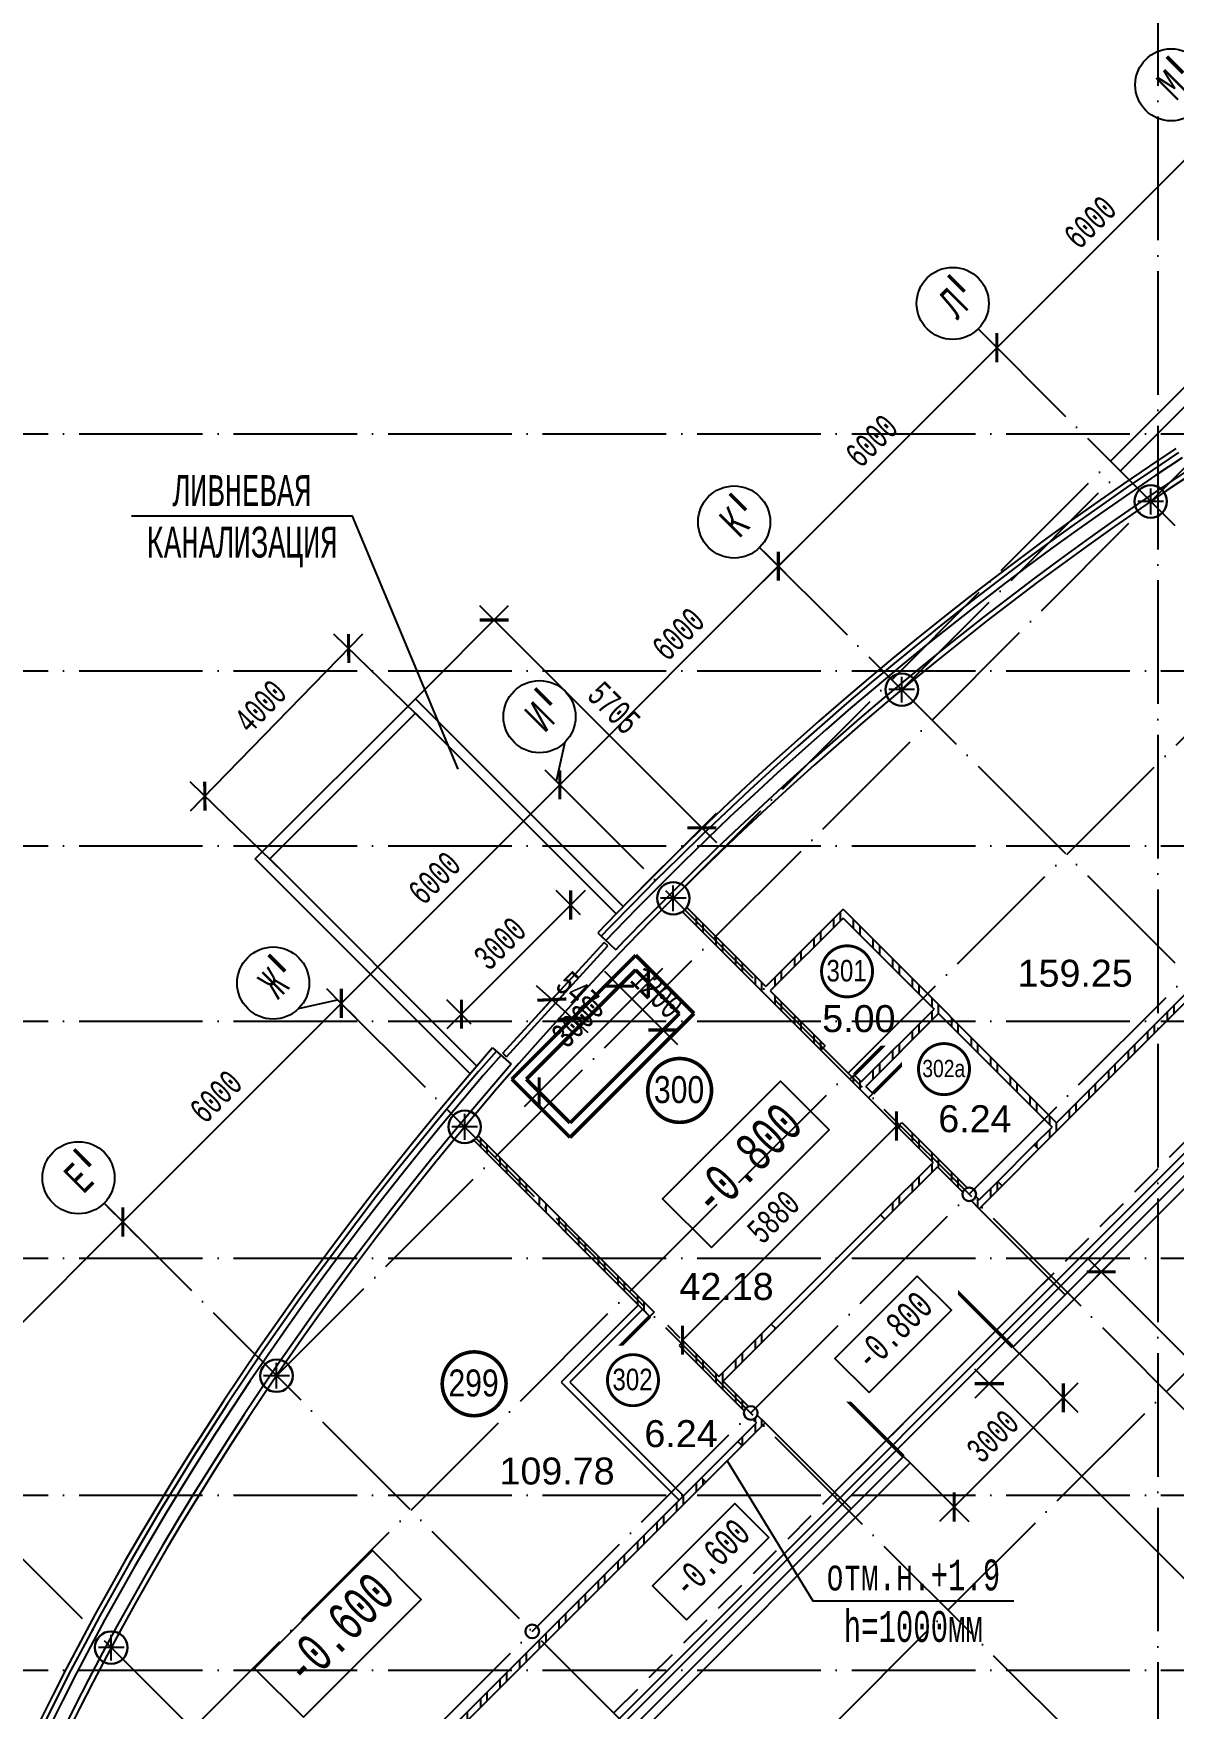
# Model space of a CAD drawing. Extents: x -4497 to 351150, y -50 to 322254.
# Drawn here: x 6940 to 29071, y 263344 to 295856 of the extents above; entities that cross this region are included whole.
import ezdxf
from ezdxf.enums import TextEntityAlignment as Align

# ---------------------------------------------------------------- set-up
doc = ezdxf.new("R2010")
doc.units = 0
doc.header["$LTSCALE"] = 100
doc.header["$PDMODE"] = 3
doc.linetypes.add('ACAD_ISO04W100', pattern=[30, 24, -3, 0, -3])
doc.linetypes.add('DASHED2', pattern=[9.525, 6.35, -3.175])
doc.layers.get('0').update_dxf_attribs({"linetype": 'CONTINUOUS'})
doc.layers.get('Defpoints').update_dxf_attribs({"linetype": 'CONTINUOUS'})
for name, color, linetype in [('axis', 40, 'CONTINUOUS'), ('brick', 12, 'CONTINUOUS'), ('COLON', 5, 'CONTINUOUS'), ('DIM', 130, 'CONTINUOUS'), ('DOORS', 8, 'CONTINUOUS'), ('DRAW', 255, 'CONTINUOUS'), ('EEE', 7, 'CONTINUOUS'), ('S', 2, 'CONTINUOUS'), ('SENDVICH', 2, 'CONTINUOUS'), ('TEXT', 2, 'CONTINUOUS'), ('WALL', 7, 'CONTINUOUS')]:
    doc.layers.add(name, color=color, linetype=linetype)
doc.layers.add('MONOLIT', color=7, linetype='CONTINUOUS', true_color=0x691639)
doc.styles.add('ARIEL-17.5', font='arial.ttf', dxfattribs={"height": 15})
doc.styles.add('MONOTXT1', font='monotxt1', dxfattribs={"width": 0.65, "height": 300})
doc.styles.add('ST_1', font='monotxt.shx', dxfattribs={"width": 0.65, "height": 600})
doc.styles.add('ST_2', font='monotxt.shx', dxfattribs={"width": 0.65, "height": 480})
doc.dimstyles.new('STY_DIM1', dxfattribs={"dimscale": 200, "dimtxt": 2.25, "dimasz": 2, "dimexe": 2, "dimexo": 2, "dimgap": 1, "dimtad": 1, "dimdec": 0, "dimzin": 0, "dimdsep": 46, "dimtxsty": 'ST_2', "dimblk1": 'ARCHTICK', "dimblk2": 'ARCHTICK', "dimsah": 1, "dimcen": 3, "dimclrd": 174, "dimclre": 174, "dimclrt": 174, "dimadec": 0, "dimazin": 0, "dimtfac": 1, "dimtdec": 0, "dimtix": 1, "dimtmove": 2, "dimatfit": 3, "dimldrblk": 'ARCHTICK', "dimfxl": 1, "dimtolj": 1, "dimtzin": 0, "dimarcsym": 0})
pattern_1 = [(90, (0, -125362.1), (-381, 3e-14), []), (90, (127, -125235.1), (-381, 3e-14), [])]

# ---------------------------------------------------------------- blocks, each defined once
blk = doc.blocks.new('_ARCHTICK')
at = {"color": 0, "linetype": 'ByBlock', "const_width": 0.15}
blk.add_lwpolyline([(-0.5, -0.5), (0.5, 0.5)], dxfattribs=at)
blk = doc.blocks.new('*D189')
at = {"layer": 'Defpoints', "color": 0}
for p in [(26078, 270231), (23957, 268109), (24812, 267254)]:
    blk.add_point(p, dxfattribs=at)
at = {"layer": 'DIM', "color": 174, "lineweight": -2}
for p, q in [((26078, 270231), (27216, 269093)), ((27216, 269658), (24529, 266971)), ((23957, 268109), (25095, 266971))]:
    blk.add_line(p, q, dxfattribs=at)
at = {"layer": 'DIM', "color": 174, "lineweight": -2, "xscale": 400, "yscale": 400, "zscale": 400}
for p, rotation in [((26933, 269375), 44.99999999970488), ((24812, 267254), 224.9999999997048)]:
    blk.add_blockref('_ARCHTICK', p, dxfattribs=dict(at, rotation=rotation))
at = {"layer": 'DIM', "color": 174, "insert": (25562, 268626), "char_height": 480, "attachment_point": 5, "rotation": 45, "style": 'ST_2'}
blk.add_mtext('\\A1;3000', dxfattribs=at)
blk = doc.blocks.new('*D190')
at = {"layer": 'Defpoints', "color": 0}
for p in [(13057, 283919), (14588, 282428), (11797, 279562)]:
    blk.add_point(p, dxfattribs=at)
at = {"layer": 'DIM', "color": 174, "lineweight": -2}
for p, q in [((9987, 280766), (13336, 284205)), ((14588, 282428), (12771, 284198)), ((11797, 279562), (9980, 281332))]:
    blk.add_line(p, q, dxfattribs=at)
at = {"layer": 'DIM', "color": 174, "lineweight": -2, "xscale": 400, "yscale": 400, "zscale": 400}
for p, rotation in [((13057, 283919), 45.75583927964952), ((10266, 281053), 225.7558392796495)]:
    blk.add_blockref('_ARCHTICK', p, dxfattribs=dict(at, rotation=rotation))
at = {"layer": 'DIM', "color": 174, "insert": (11347, 282793), "char_height": 480, "attachment_point": 5, "rotation": 45.7558, "style": 'ST_2'}
blk.add_mtext('\\A1;4000', dxfattribs=at)
blk = doc.blocks.new('psw1')
at = {"color": 7, "linetype": 'Continuous'}
blk.add_circle((-347, 1), 350, dxfattribs=at)
at = {"color": 7, "linetype": 'Continuous', "style": 'MONOTXT1', "width": 0.65}
blk.add_attdef('99', text='', height=300, dxfattribs=at).set_placement((-347, 1), align=Align.MIDDLE)
blk = doc.blocks.new('*D191')
at = {"layer": 'Defpoints', "color": 0}
for p in [(17559, 278750), (15247, 276820), (15437, 276629)]:
    blk.add_point(p, dxfattribs=at)
at = {"layer": 'WALL', "color": 174, "lineweight": -2}
for p, q in [((17651, 279224), (14964, 276537)), ((17559, 278750), (17085, 279224)), ((15437, 276629), (14964, 277102))]:
    blk.add_line(p, q, dxfattribs=at)
at = {"layer": 'WALL', "color": 174, "lineweight": -2, "xscale": 400, "yscale": 400, "zscale": 400}
for p, rotation in [((17368, 278941), 44.99999999998345), ((15247, 276820), 224.9999999999835)]:
    blk.add_blockref('_ARCHTICK', p, dxfattribs=dict(at, rotation=rotation))
at = {"layer": 'WALL', "color": 174, "insert": (15996, 278191), "char_height": 480, "attachment_point": 5, "rotation": 45, "style": 'ST_2'}
blk.add_mtext('\\A1;3000', dxfattribs=at)
blk = doc.blocks.new('*D192')
at = {"layer": 'Defpoints', "color": 0}
for p in [(27563, 271715), (45947, 253330), (46051, 253434)]:
    blk.add_point(p, dxfattribs=at)
at = {"layer": 'DIM', "color": 174, "lineweight": -2}
for p, q in [((27383, 272102), (46334, 253151)), ((27563, 271715), (27949, 272102)), ((45947, 253330), (46334, 253717))]:
    blk.add_line(p, q, dxfattribs=at)
at = {"layer": 'DIM', "color": 174, "lineweight": -2, "xscale": 400, "yscale": 400, "zscale": 400}
for p, rotation in [((27666, 271819), 134.9999999997052), ((46051, 253434), 314.9999999997052)]:
    blk.add_blockref('_ARCHTICK', p, dxfattribs=dict(at, rotation=rotation))
at = {"layer": 'DIM', "color": 174, "insert": (37911, 262196), "char_height": 480, "attachment_point": 5, "rotation": 315, "style": 'ST_2'}
blk.add_mtext('\\A1;26000', dxfattribs=at)
blk = doc.blocks.new('*D201')
at = {"layer": 'axis', "color": 174, "lineweight": -2}
for p, q in [((4147, 268262), (8955, 273070)), ((8672, 272787), (8390, 273070)), ((4408, 268566), (4713, 268262))]:
    blk.add_line(p, q, dxfattribs=at)
at = {"layer": 'Defpoints', "color": 0}
for p in [(8672, 272787), (8672, 272787), (4408, 268566)]:
    blk.add_point(p, dxfattribs=at)
at = {"layer": 'axis', "color": 174, "lineweight": -2, "xscale": 400, "yscale": 400, "zscale": 400}
for p, rotation in [((8672, 272787), 45.00000000039175), ((4430, 268544), 225.0000000003917)]:
    blk.add_blockref('_ARCHTICK', p, dxfattribs=dict(at, rotation=rotation))
at = {"layer": 'axis', "color": 174, "insert": (6240, 270977), "char_height": 480, "attachment_point": 5, "rotation": 45, "style": 'ST_2'}
blk.add_mtext('\\A1;6000', dxfattribs=at)
blk = doc.blocks.new('*D202')
at = {"layer": 'axis', "color": 174, "lineweight": -2}
for p, q in [((8390, 272504), (13198, 277313)), ((12915, 277030), (12632, 277313)), ((8672, 272787), (8955, 272504))]:
    blk.add_line(p, q, dxfattribs=at)
at = {"layer": 'Defpoints', "color": 0}
for p in [(12915, 277030), (12915, 277030), (8672, 272787)]:
    blk.add_point(p, dxfattribs=at)
at = {"layer": 'axis', "color": 174, "lineweight": -2, "xscale": 400, "yscale": 400, "zscale": 400}
for p, rotation in [((12915, 277030), 45.00000000039175), ((8672, 272787), 225.0000000003917)]:
    blk.add_blockref('_ARCHTICK', p, dxfattribs=dict(at, rotation=rotation))
at = {"layer": 'axis', "color": 174, "insert": (10483, 275220), "char_height": 480, "attachment_point": 5, "rotation": 45, "style": 'ST_2'}
blk.add_mtext('\\A1;6000', dxfattribs=at)
blk = doc.blocks.new('*D203')
at = {"layer": 'axis', "color": 174, "lineweight": -2}
for p, q in [((12632, 276747), (17441, 281555)), ((17158, 281272), (17441, 280990)), ((12915, 277030), (13198, 276747))]:
    blk.add_line(p, q, dxfattribs=at)
at = {"layer": 'Defpoints', "color": 0}
for p in [(17158, 281272), (17158, 281272), (12915, 277030)]:
    blk.add_point(p, dxfattribs=at)
at = {"layer": 'axis', "color": 174, "lineweight": -2, "xscale": 400, "yscale": 400, "zscale": 400}
for p, rotation in [((17158, 281272), 45.00000000039175), ((12915, 277030), 225.0000000003917)]:
    blk.add_blockref('_ARCHTICK', p, dxfattribs=dict(at, rotation=rotation))
at = {"layer": 'axis', "color": 174, "insert": (14725, 279462), "char_height": 480, "attachment_point": 5, "rotation": 45, "style": 'ST_2'}
blk.add_mtext('\\A1;6000', dxfattribs=at)
blk = doc.blocks.new('*D204')
at = {"layer": 'axis', "color": 174, "lineweight": -2}
for p, q in [((16875, 280990), (21683, 285798)), ((21400, 285515), (21117, 285798)), ((17158, 281272), (16875, 281555))]:
    blk.add_line(p, q, dxfattribs=at)
at = {"layer": 'Defpoints', "color": 0}
for p in [(21400, 285515), (21400, 285515), (17158, 281272)]:
    blk.add_point(p, dxfattribs=at)
at = {"layer": 'axis', "color": 174, "lineweight": -2, "xscale": 400, "yscale": 400, "zscale": 400}
for p, rotation in [((21400, 285515), 45.00000000018178), ((17158, 281272), 225.0000000001818)]:
    blk.add_blockref('_ARCHTICK', p, dxfattribs=dict(at, rotation=rotation))
at = {"layer": 'axis', "color": 174, "insert": (19459, 284196), "char_height": 480, "attachment_point": 5, "rotation": 45, "style": 'ST_2'}
blk.add_mtext('\\A1;6000', dxfattribs=at)
blk = doc.blocks.new('*D205')
at = {"layer": 'axis', "color": 174, "lineweight": -2}
for p, q in [((21117, 285232), (25926, 290041)), ((25332, 290069), (25926, 289475)), ((21400, 285515), (21683, 285232))]:
    blk.add_line(p, q, dxfattribs=at)
at = {"layer": 'Defpoints', "color": 0}
for p in [(25332, 290069), (25643, 289758), (21400, 285515)]:
    blk.add_point(p, dxfattribs=at)
at = {"layer": 'axis', "color": 174, "lineweight": -2, "xscale": 400, "yscale": 400, "zscale": 400}
for p, rotation in [((25643, 289758), 45.00000000039175), ((21400, 285515), 225.0000000003917)]:
    blk.add_blockref('_ARCHTICK', p, dxfattribs=dict(at, rotation=rotation))
at = {"layer": 'axis', "color": 174, "insert": (23211, 287947), "char_height": 480, "attachment_point": 5, "rotation": 45, "style": 'ST_2'}
blk.add_mtext('\\A1;6000', dxfattribs=at)
blk = doc.blocks.new('*D206')
at = {"layer": 'axis', "color": 174, "lineweight": -2}
for p, q in [((25360, 289475), (30168, 294283)), ((29574, 294311), (30168, 293717)), ((25332, 290069), (25926, 289475))]:
    blk.add_line(p, q, dxfattribs=at)
at = {"layer": 'Defpoints', "color": 0}
for p in [(29574, 294311), (29886, 294000), (25332, 290069)]:
    blk.add_point(p, dxfattribs=at)
at = {"layer": 'axis', "color": 174, "lineweight": -2, "xscale": 400, "yscale": 400, "zscale": 400}
for p, rotation in [((29886, 294000), 45.00000000039175), ((25643, 289758), 225.0000000003917)]:
    blk.add_blockref('_ARCHTICK', p, dxfattribs=dict(at, rotation=rotation))
at = {"layer": 'axis', "color": 174, "insert": (27453, 292190), "char_height": 480, "attachment_point": 5, "rotation": 45, "style": 'ST_2'}
blk.add_mtext('\\A1;6000', dxfattribs=at)
blk = doc.blocks.new('*D291')
at = {"layer": 'Defpoints', "color": 0}
for p in [(26090, 270242), (25495, 269648), (35282, 261050)]:
    blk.add_point(p, dxfattribs=at)
at = {"layer": 'DIM', "color": 174, "lineweight": -2}
for p, q in [((26090, 270242), (25213, 269365)), ((34971, 260173), (25213, 269931)), ((35282, 261050), (34405, 260173))]:
    blk.add_line(p, q, dxfattribs=at)
at = {"layer": 'DIM', "color": 174, "lineweight": -2, "xscale": 400, "yscale": 400, "zscale": 400}
for p, rotation in [((25495, 269648), 134.9999999997059), ((34688, 260456), 314.9999999997058)]:
    blk.add_blockref('_ARCHTICK', p, dxfattribs=dict(at, rotation=rotation))
at = {"layer": 'DIM', "color": 174, "insert": (30403, 265363), "char_height": 480, "attachment_point": 5, "rotation": 315, "style": 'ST_2'}
blk.add_mtext('\\A1;13000', dxfattribs=at)
blk = doc.blocks.new('*D299')
at = {"layer": 'Defpoints', "color": 0}
for p in [(18629, 277680), (18876, 277433), (16507, 275559)]:
    blk.add_point(p, dxfattribs=at)
at = {"layer": 'EEE', "color": 174, "lineweight": -2}
for p, q in [((16472, 275029), (19159, 277716)), ((18629, 277680), (19159, 277150)), ((16507, 275559), (17037, 275029))]:
    blk.add_line(p, q, dxfattribs=at)
at = {"layer": 'EEE', "color": 174, "lineweight": -2, "xscale": 400, "yscale": 400, "zscale": 400}
for p, rotation in [((18876, 277433), 45.00000000018158), ((16755, 275311), 225.0000000001816)]:
    blk.add_blockref('_ARCHTICK', p, dxfattribs=dict(at, rotation=rotation))
at = {"layer": 'EEE', "color": 174, "insert": (17504, 276683), "char_height": 480, "attachment_point": 5, "rotation": 45, "style": 'ST_2'}
blk.add_mtext('\\A1;3000', dxfattribs=at)
blk = doc.blocks.new('*D300')
at = {"layer": 'Defpoints', "color": 0}
for p in [(18629, 277680), (18312, 277363), (19477, 276831)]:
    blk.add_point(p, dxfattribs=at)
at = {"layer": 'EEE', "color": 174, "lineweight": -2}
for p, q in [((18629, 277680), (18029, 277080)), ((18312, 277363), (18029, 277646)), ((19160, 276514), (18312, 277363)), ((19477, 276831), (18877, 276232)), ((19160, 276514), (19443, 276232))]:
    blk.add_line(p, q, dxfattribs=at)
at = {"layer": 'EEE', "color": 174, "lineweight": -2, "xscale": 400, "yscale": 400, "zscale": 400}
for p, rotation in [((18312, 277363), 315.0000000001816), ((19160, 276514), 135.0000000001815)]:
    blk.add_blockref('_ARCHTICK', p, dxfattribs=dict(at, rotation=rotation))
at = {"layer": 'EEE', "color": 174, "insert": (19047, 277250), "char_height": 480, "attachment_point": 5, "rotation": 315, "style": 'ST_2'}
blk.add_mtext('\\A1;1200', dxfattribs=at)
blk = doc.blocks.new('*D301')
at = {"layer": 'Defpoints', "color": 0}
for p in [(17001, 277103), (17056, 277162), (17460, 276794)]:
    blk.add_point(p, dxfattribs=at)
at = {"layer": 'EEE', "color": 174, "lineweight": -2}
for p, q in [((17001, 277103), (16706, 277372)), ((17056, 277162), (16731, 276807)), ((17405, 276734), (17001, 277103)), ((17460, 276794), (17135, 276438)), ((17405, 276734), (17700, 276464))]:
    blk.add_line(p, q, dxfattribs=at)
at = {"layer": 'EEE', "color": 174, "lineweight": -2, "xscale": 400, "yscale": 400, "zscale": 400}
for p, rotation in [((17001, 277103), 317.5766175616329), ((17405, 276734), 137.5766175616329)]:
    blk.add_blockref('_ARCHTICK', p, dxfattribs=dict(at, rotation=rotation))
at = {"layer": 'EEE', "color": 174, "insert": (17500, 277243), "char_height": 480, "attachment_point": 5, "rotation": 317.5766, "style": 'ST_2'}
blk.add_mtext('\\A1;547', dxfattribs=at)
blk = doc.blocks.new('*D302')
at = {"layer": 'Defpoints', "color": 0}
for p in [(14354, 282944), (19915, 280437), (18389, 278910)]:
    blk.add_point(p, dxfattribs=at)
at = {"layer": 'DIM', "color": 174, "lineweight": -2}
for p, q in [((14354, 282944), (16164, 284754)), ((15598, 284754), (20198, 280154)), ((18389, 278910), (20198, 280720))]:
    blk.add_line(p, q, dxfattribs=at)
at = {"layer": 'DIM', "color": 174, "lineweight": -2, "xscale": 400, "yscale": 400, "zscale": 400}
for p, rotation in [((15881, 284471), 135.0000000000073), ((19915, 280437), 315.0000000000073)]:
    blk.add_blockref('_ARCHTICK', p, dxfattribs=dict(at, rotation=rotation))
at = {"layer": 'DIM', "color": 174, "insert": (18209, 282765), "char_height": 480, "attachment_point": 5, "rotation": 315, "style": 'ST_2'}
blk.add_mtext('\\A1;5705', dxfattribs=at)
blk = doc.blocks.new('*D765')
at = {"layer": 'Defpoints', "color": 0}
for p in [(23936, 274409), (19537, 270492), (19778, 270251)]:
    blk.add_point(p, dxfattribs=at)
at = {"layer": 'DOORS', "color": 174, "lineweight": -2}
for p, q in [((23653, 274692), (23412, 274933)), ((23695, 274650), (19537, 270492)), ((19495, 270534), (19254, 270775))]:
    blk.add_line(p, q, dxfattribs=at)
at = {"layer": 'DOORS', "color": 174, "lineweight": -2, "xscale": 400, "yscale": 400, "zscale": 400}
for p, rotation in [((23695, 274650), 45.00000000000496), ((19537, 270492), 225.000000000005)]:
    blk.add_blockref('_ARCHTICK', p, dxfattribs=dict(at, rotation=rotation))
at = {"layer": 'DOORS', "color": 174, "insert": (21305, 272882), "char_height": 480, "attachment_point": 5, "rotation": 45, "style": 'ST_2', "bg_fill": 3, "box_fill_scale": 1.1, "bg_fill_color": 256, "bg_fill_true_color": 13158600, "bg_fill_transparency": 22}
blk.add_mtext('\\A1;5880', dxfattribs=at)

msp = doc.modelspace()

# ---------------------------------------------------------------- hatches: boundary and pattern name
at = {"layer": 'DRAW'}
h = msp.add_hatch(dxfattribs=at)
h.set_pattern_fill('ANSI32', color=256, scale=40, angle=45, style=0)
h.set_pattern_definition(pattern_1)
h.paths.add_polyline_path([(39131.4, 286875.9, -0.0386642), (40397, 287959.6), (40282.6, 287959.6), (40245.4, 287996.9, 0.0363583), (39046.5, 286960.7), (26368.1, 274282.3), (26452.9, 274197.4)])
h = msp.add_hatch(dxfattribs=at)
h.set_pattern_fill('ANSI32', color=256, scale=40, angle=45, style=0)
h.set_pattern_definition(pattern_1)
h.paths.add_polyline_path([(22657, 278686.3), (26714.6, 274628.8), (26799.4, 274713.6), (22657, 278856.1), (21157.9, 277357), (21242.8, 277272.1)])
h.paths.add_polyline_path([(24509.6, 276833.7), (24424.8, 276918.6), (23010.5, 275504.4), (23095.4, 275419.5)], flags=17)
h.paths.add_polyline_path([(22872.7, 275642.2), (22787.8, 275557.4), (23148.4, 275196.8), (23233.3, 275281.6)], flags=17)
h.paths.add_polyline_path([(23799, 274715.9), (23714.1, 274631.1), (24980.3, 273365, -0.2393904), (25065.1, 273449.8)])
h.paths.add_polyline_path([(25745.8, 273490.3), (25661, 273575.2), (25300.4, 273214.6), (25232.2, 273282.7, -0.2393904), (25147.3, 273197.9), (25300.4, 273044.9)])
edge = h.paths.add_edge_path()
edge.add_arc((19360.6, 279069.5), 315, 304.01942, 325.98058)
edge.add_line((19621.7, 278893.2), (22307, 276207.9))
edge.add_line((22307, 276207.9), (22222.1, 276123.1))
edge.add_line((22222.1, 276123.1), (19536.8, 278808.4))
h = msp.add_hatch(dxfattribs=at)
h.set_pattern_fill('ANSI32', color=256, scale=40, angle=45, style=0)
h.set_pattern_definition(pattern_1)
edge = h.paths.add_edge_path()
edge.add_line((18905.8, 270954.1), (18990.7, 271039))
edge.add_line((18990.7, 271039), (15535.4, 274494.2))
edge.add_arc((15310.5, 274634.3), 265, 301.9139, 328.0861, ccw=False)
edge.add_line((15450.6, 274409.4), (18905.8, 270954.1))
edge = h.paths.add_edge_path()
edge.add_line((19556.3, 270473.3), (19471.5, 270388.4))
edge.add_line((19471.5, 270388.4), (20737.6, 269122.3))
edge.add_arc((20863.6, 269081.2), 132.5, 108.07459, 161.92541, ccw=False)
edge.add_line((20822.5, 269207.2), (19556.3, 270473.3))
h = msp.add_hatch(dxfattribs=at)
h.set_pattern_fill('ANSI32', color=256, scale=40, angle=45, style=0)
h.set_pattern_definition(pattern_1)
h.paths.add_polyline_path([(24487.2, 273858), (24402.3, 273942.9), (23384.1, 272924.7), (23468.9, 272839.8)])
h = msp.add_hatch(dxfattribs=at)
h.set_pattern_fill('ANSI32', color=256, scale=40, angle=45, style=0)
h.set_pattern_definition(pattern_1)
h.paths.add_polyline_path([(21347.6, 270718.5), (21262.8, 270803.3), (20244.5, 269785.1), (20329.4, 269700.2)])
h = msp.add_hatch(dxfattribs=at)
h.set_pattern_fill('ANSI32', color=256, scale=40, angle=45, style=0)
h.set_pattern_definition(pattern_1)
edge = h.paths.add_edge_path()
edge.add_line((19990, 267734.5), (19905.1, 267819.3))
edge.add_line((19905.1, 267819.3), (11469.3, 259383.6))
edge.add_arc((19183.9, 251669), 10910, 135, 162.35417)
edge.add_line((8787.2, 254976.2), (8901.6, 254939.8))
edge.add_arc((19183.9, 251669), 10790, 135, 162.35417, ccw=False)
edge.add_line((11554.2, 259298.7), (19990, 267734.5))
edge = h.paths.add_edge_path()
edge.add_line((20612.2, 268526.4), (20697.1, 268441.6))
edge.add_line((20697.1, 268441.6), (21142.6, 268887.1))
edge.add_line((21142.6, 268887.1), (20989.5, 269040.1))
edge.add_arc((20863.6, 269081.2), 132.5, 288.07459, 341.92541, ccw=False)
edge.add_line((20904.7, 268955.2), (20972.9, 268887.1))
edge.add_line((20972.9, 268887.1), (20612.2, 268526.4))

# ---------------------------------------------------------------- linework, layer by layer
at = {"layer": 'axis', "linetype": 'ACAD_ISO04W100'}
for p, q in [((28769.3, 318243.4), (28769.3, 84615.2)), ((23795.8, 283119.6), (53730.5, 313054.3)), ((11657.5, 269802), (53449.1, 311593.6)), ((19360.6, 279069.5), (51956.7, 311665.5)), ((1541.9, 254461.8), (56061.4, 308981.3)), ((3893, 252110.6), (58412.6, 306630.2)), ((3479, 244039.4), (62241.2, 302801.6)), ((25278.9, 290121.7), (61192.2, 254208.4)), ((-1176.8, 288087.2), (272433.1, 288087.2)), ((21036.3, 285879.1), (57539.2, 249376.1)), ((-1176.8, 283487.2), (272433.1, 283487.2)), ((-1176.8, 280087.2), (272433.1, 280087.2)), ((12843.7, 277101.1), (48866.6, 241078.2)), ((-1176.8, 276687.2), (272433.1, 276687.2)), ((8308.4, 273151.1), (44221.6, 237237.9)), ((-1176.8, 272087.2), (272433.1, 272087.2)), ((4065.7, 268908.5), (38945.3, 234028.9))]:
    msp.add_line(p, q, dxfattribs=at)
at = {"layer": 'axis'}
for p, q in [((17257.6, 282100.4), (17086.3, 281343.7)), ((12087, 276929.8), (12843.7, 277101.1))]:
    msp.add_line(p, q, dxfattribs=at)
at = {"layer": 'axis', "color": 4, "linetype": 'ACAD_ISO04W100'}
msp.add_line((17086.3, 281343.7), (53489.1, 244941), dxfattribs=at)
at = {"layer": 'axis', "color": 6, "linetype": 'ACAD_ISO04W100'}
for p, q in [((-1176.8, 267487.2), (272433.1, 267487.2)), ((-1176.8, 264087.2), (272433.1, 264087.2))]:
    msp.add_line(p, q, dxfattribs=at)
at = {"layer": 'axis', "const_width": 70, "flags": 128}
for points in [[(28940.7, 295406.5), (29258.9, 295088.3)], [(24698.1, 291163.9), (25016.3, 290845.6)], [(20455.4, 286921.2), (20773.6, 286603)], [(16676.7, 283142.5), (16995, 282824.3)], [(11506.2, 277972), (11824.4, 277653.8)], [(7727.5, 274193.3), (8045.7, 273875.1)]]:
    msp.add_lwpolyline(points, dxfattribs=at)
at = {"layer": 'axis', "linetype": 'ACAD_ISO04W100'}
msp.add_lwpolyline([(29437.1, 287316), (28931.3, 286978.9), (28427.3, 286635.7), (27925.3, 286286.4), (27425.3, 285931.2), (26927.6, 285570), (26432.1, 285203.1), (25939.1, 284830.5), (25448.7, 284452.3), (24960.9, 284068.5), (24476, 283679.4), (23994, 283284.9), (23515, 282885.2), (23039.2, 282480.3), (22566.6, 282070.5), (22097.5, 281655.7), (21631.9, 281236), (21169.9, 280811.7), (20711.6, 280382.7), (20257.2, 279949.2), (19806.7, 279511.4), (19360.4, 279069.2), (18918.2, 278622.8), (18480.3, 278172.4), (18046.9, 277718), (17617.9, 277259.7), (17193.5, 276797.7), (16773.9, 276332.1), (16359.1, 275862.9), (15949.2, 275390.4), (15544.4, 274914.6), (15144.7, 274435.6), (14750.2, 273953.6), (14361, 273468.7), (13977.3, 272980.9), (13599.1, 272490.5), (13226.5, 271997.5), (12859.5, 271502), (12498.4, 271004.3), (12143.2, 270504.3), (11793.9, 270002.3), (11450.7, 269498.3), (11113.6, 268992.5), (10782.7, 268484.9), (10458.2, 267975.9), (10140, 267465.3), (9828.3, 266953.5), (9523.1, 266440.4), (9224.5, 265926.3), (8932.7, 265411.2), (8647.6, 264895.3), (8369.3, 264378.7), (8097.9, 263861.6), (7833.5, 263344), (7576.1, 262826.1)], dxfattribs=at)
at = {"layer": 'brick'}
for p, q in [((25661, 273575.2), (26368.1, 274282.3)), ((25745.8, 273490.3), (26452.9, 274197.4))]:
    msp.add_line(p, q, dxfattribs=at)
at = {"layer": 'brick', "flags": 128}
for points in [[(26452.9, 274197.4), (39131.3, 286875.8)], [(26799.4, 274713.6), (39046.5, 286960.7)], [(19536.8, 278808.4), (22222.1, 276123.1)], [(19621.7, 278893.2), (21157.9, 277357)], [(22657, 278856.1), (26799.4, 274713.6)], [(22657, 278686.3), (24424.8, 276918.6)], [(21242.8, 277272.1), (22307, 276207.9)], [(24509.6, 276833.7), (26714.6, 274628.8)], [(22222.1, 276123.1), (22307, 276207.9)], [(22222.1, 276123.1), (23148.4, 275196.8)], [(22787.8, 275557.4), (22872.7, 275642.2)], [(22872.7, 275642.2), (23010.5, 275504.4)], [(23095.4, 275419.5), (23233.3, 275281.6)], [(23148.4, 275196.8), (23233.3, 275281.6)], [(23148.4, 275196.8), (24402.3, 273942.9)], [(15571.6, 274458.1), (18990.7, 271039)], [(23714.1, 274631.1), (23799, 274715.9)], [(23799, 274715.9), (25065.1, 273449.8)], [(26368.1, 274282.3), (26714.6, 274628.8)], [(15486.7, 274373.2), (18905.8, 270954.1)], [(26368.1, 274282.3), (26452.9, 274197.4)], [(23384.1, 272924.7), (24402.3, 273942.9)], [(23468.9, 272839.8), (24487.2, 273858)], [(24487.2, 273858), (24980.3, 273365)], [(25300.4, 273214.6), (25661, 273575.2)], [(25300.4, 273044.9), (25745.8, 273490.3)], [(25661, 273575.2), (25745.8, 273490.3)], [(25147.3, 273197.9), (25300.4, 273044.9)], [(25232.2, 273282.7), (25300.4, 273214.6)], [(23384.1, 272924.7), (23469, 272839.8)], [(18767.9, 271092), (18905.8, 270954.1)], [(18990.7, 271039), (18905.8, 270954.1)], [(20244.5, 269785.1), (21262.8, 270803.3)], [(20329.4, 269700.2), (21347.6, 270718.5)], [(21262.8, 270803.3), (21347.6, 270718.5)], [(19471.5, 270388.4), (20737.6, 269122.3)], [(19556.3, 270473.3), (20244.5, 269785.1)], [(17184, 269677.8), (19473.8, 267388)], [(17353.7, 269677.8), (19558.6, 267472.9)], [(20329.4, 269700.2), (20822.5, 269207.2)], [(11469.3, 259383.6), (20972.9, 268887.1)], [(11554.2, 259298.8), (21142.6, 268887.1)], [(20904.7, 268955.2), (20972.9, 268887.1)], [(20989.5, 269040.1), (21142.6, 268887.1)], [(20612.2, 268526.4), (20697.1, 268441.6)], [(19905.1, 267819.3), (19990, 267734.5)]]:
    msp.add_lwpolyline(points, dxfattribs=at)
at = {"layer": 'brick', "elevation": 76728.7, "flags": 128}
for points in [[(22657, 278856.1), (21157.9, 277357)], [(22657, 278686.3), (21242.8, 277272.1)], [(23010.5, 275504.4), (24424.8, 276918.6)], [(23095.4, 275419.5), (24509.6, 276833.7)], [(18683.1, 271176.9), (17184, 269677.8)], [(18767.9, 271092), (17353.7, 269677.8)]]:
    msp.add_lwpolyline(points, dxfattribs=at)
at = {"layer": 'COLON', "color": 5, "lineweight": 30}
for points in [[(28313.1, 286772.5, 1), (28943.1, 286772.5, 1)], [(23480.8, 283119.6, 1), (24110.8, 283119.6, 1)], [(19045.6, 279069.5, 1), (19675.6, 279069.5, 1)], [(14995.5, 274634.3, 1), (15625.5, 274634.3, 1)], [(11342.5, 269802, 1), (11972.5, 269802, 1)], [(8133.5, 264525.7, 1), (8763.5, 264525.7, 1)]]:
    msp.add_lwpolyline(points, format="xyb", close=True, dxfattribs=at)
at = {"layer": 'COLON', "lineweight": 30, "flags": 128}
for points in [[(24973.7, 273323.8, 1), (25238.7, 273323.8, 1)], [(20863.6, 269213.7, -1), (20863.6, 268948.7, -1)], [(16488.4, 264838.6, 1), (16753.4, 264838.6, 1)]]:
    msp.add_lwpolyline(points, format="xyb", close=True, dxfattribs=at)
at = {"layer": 'DOORS'}
for p, q in [((16049.3, 276060.9), (18016.1, 278213.1)), ((16124.9, 275995.4), (18088.5, 278144.1)), ((21262.8, 270803.3), (23384.1, 272924.7)), ((21347.6, 270718.5), (23468.9, 272839.8))]:
    msp.add_line(p, q, dxfattribs=at)
at = {"layer": 'DOORS', "flags": 128}
for points in [[(18087.7, 278144.8), (18016.1, 278213.1)], [(16124.9, 275995.4), (16049.3, 276060.9)]]:
    msp.add_lwpolyline(points, dxfattribs=at)
for points in [[(22872.7, 275642.2, 70, 70, 0), (23438.4, 276207.9, 0, 0, 0), (22307, 276207.9, 0, 0, 0)], [(23233.3, 275281.6, 70, 70, 0), (23799, 275847.3, 0, 0, 0), (23799, 274715.9, 0, 0, 0)], [(23829.6, 268236.5, 70, 70, 0), (22768.9, 269297.2, 0, 0, 0), (24890.2, 269297.2, 0, 0, 0), (24890.2, 271418.5, 70, 70, 0), (25950.9, 270357.9, 70, 70, 0)]]:
    msp.add_lwpolyline(points, format="xyseb", dxfattribs=at)
at = {"layer": 'EEE', "linetype": 'Continuous'}
for points, const_width, elevation in [([(22237.8, 277651.6, 1), (23229.2, 277651.6, 1)], 56, -61383), ([(24119.9, 275754.4, 1), (25111.2, 275754.4, 1)], 56, -61383), ([(18863.7, 275340.3, 1), (20102.9, 275340.3, 1)], 70, -76728.7), ([(14874.6, 269645.9, 1), (16113.7, 269645.9, 1)], 70, -76728.7)]:
    msp.add_lwpolyline(points, format="xyb", close=True, dxfattribs=dict(at, const_width=const_width, elevation=elevation))
at = {"layer": 'MONOLIT'}
for p, q in [((17894.3, 278398.4), (18241.6, 278067.1)), ((15853.2, 276164.9), (16215.8, 275850.3))]:
    msp.add_line(p, q, dxfattribs=at)
for points in [[(29118.1, 287800.5), (28607.4, 287460.2), (28098.7, 287113.7), (27591.9, 286761.2), (27087.3, 286402.6), (26584.9, 286038.1), (26084.9, 285667.8), (25587.4, 285291.8), (25092.5, 284910.1), (24600.3, 284522.9), (24111, 284130.3), (23624.7, 283732.3), (23141.4, 283329), (22661.4, 282920.6), (22184.7, 282507.1), (21711.5, 282088.6), (21241.7, 281665.3), (20775.7, 281237.3), (20313.4, 280804.6), (19855.1, 280367.3), (19400.7, 279925.6), (18950.5, 279479.6), (18504.4, 279029.3), (18062.8, 278575), (17894.3, 278398.4)], [(29382.3, 287399.8), (28875.6, 287062.1), (28370.8, 286718.3), (27868, 286368.5), (27367.2, 286012.7), (26868.6, 285651), (26372.4, 285283.5), (25878.6, 284910.3), (25387.4, 284531.5), (24898.9, 284147.1), (24413.2, 283757.3), (23930.5, 283362.3), (23450.7, 282961.9), (22974.2, 282556.5), (22501, 282146), (22031.1, 281730.5), (21564.8, 281310.3), (21102.1, 280885.3), (20643.1, 280455.7), (20188, 280021.6), (19736.9, 279583), (19289.9, 279140.2), (18847, 278693.1), (18408.5, 278242), (18241.6, 278067.1)], [(15853.2, 276164.9), (15509.5, 275768.6), (15101.1, 275288.6), (14697.8, 274805.4), (14299.8, 274319.1), (13907.1, 273829.8), (13519.9, 273337.6), (13138.3, 272842.7), (12762.2, 272345.2), (12392, 271845.2), (12027.5, 271342.8), (11668.9, 270838.2), (11316.3, 270331.4), (10969.8, 269822.6), (10629.5, 269311.9), (10295.4, 268799.5), (9967.7, 268285.4), (9646.4, 267769.8), (9331.5, 267252.8), (9023.3, 266734.6), (8721.6, 266215.2), (8426.7, 265694.7), (8138.6, 265173.4), (7857.4, 264651.3), (7583, 264128.5), (7315.7, 263605.3), (7055.5, 263081.6)], [(16215.8, 275850.3), (15873.6, 275455.9), (15468.1, 274979.3), (15067.8, 274499.6), (14672.7, 274016.8), (14283, 273531.1), (13898.6, 273042.6), (13519.8, 272551.4), (13146.6, 272057.6), (12779.1, 271561.4), (12417.4, 271062.9), (12061.6, 270562.1), (11711.7, 270059.2), (11367.9, 269554.4), (11030.3, 269047.8), (10698.9, 268539.4), (10373.8, 268029.5), (10055.1, 267518.1), (9742.8, 267005.3), (9437.1, 266491.4), (9138, 265976.3), (8845.6, 265460.3), (8560, 264943.5), (8281.2, 264425.9), (8009.3, 263907.8), (7744.4, 263389.3), (7486.5, 262870.4)]]:
    msp.add_lwpolyline(points, dxfattribs=at)
at = {"layer": 'S', "flags": 128}
msp.add_lwpolyline([(20404.9, 268149.4), (22069.3, 265435.6), (25969.3, 265435.6)], dxfattribs=at)
at = {"layer": 'SENDVICH'}
msp.add_line((16015.6, 276024), (15924.9, 276102.6), dxfattribs=at)
for points in [[(29170.2, 287720.9), (28660.3, 287381.2), (28152.3, 287035.2), (27646.3, 286683.2), (27142.5, 286325.1), (26640.8, 285961.2), (26141.6, 285591.5), (25644.8, 285216), (25150.6, 284834.9), (24659.2, 284448.3), (24170.6, 284056.2), (23685, 283658.7), (23202.5, 283256.1), (22723.1, 282848.2), (22247.1, 282435.3), (21774.5, 282017.5), (21305.5, 281594.8), (20840.1, 281167.3), (20378.5, 280735.2), (19920.8, 280298.6), (19467, 279857.5), (19017.4, 279412.1), (18572, 278962.5), (18131, 278508.8), (17963.1, 278332.8)], [(29236.2, 287620.8), (28727.4, 287281.6), (28220.4, 286936.3), (27715.3, 286585), (27212.4, 286227.7), (26711.8, 285864.4), (26213.5, 285495.4), (25717.6, 285120.6), (25224.4, 284740.2), (24733.9, 284354.3), (24246.2, 283963), (23761.4, 283566.2), (23279.8, 283164.3), (22801.3, 282757.2), (22326.2, 282345.1), (21854.4, 281928), (21386.2, 281506), (20921.7, 281079.3), (20460.9, 280648), (20004, 280212.2), (19551.1, 279771.9), (19102.3, 279327.3), (18657.7, 278878.5), (18217.4, 278425.6), (18049.9, 278250)], [(18049.9, 278250), (17963.1, 278332.8)], [(15924.9, 276102.6), (15581.4, 275706.5), (15173.5, 275227.1), (14770.8, 274744.6), (14373.4, 274259), (13981.3, 273770.4), (13594.7, 273278.9), (13213.6, 272784.8), (12838.1, 272288), (12468.4, 271788.7), (12104.4, 271287.1), (11746.4, 270783.3), (11394.4, 270277.3), (11048.4, 269769.3), (10708.6, 269259.4), (10375.1, 268747.8), (10047.9, 268234.5), (9727.1, 267719.7), (9412.7, 267203.6), (9105, 266686.2), (8803.8, 266167.6), (8509.4, 265648.1), (8221.8, 265127.6), (7941, 264606.4), (7667.2, 264084.6), (7400.4, 263562.2), (7140.6, 263039.5)], [(16015.6, 276024), (15672.4, 275628.3), (15265.3, 275149.8), (14863.3, 274668.1), (14466.6, 274183.4), (14075.3, 273695.7), (13689.3, 273205.2), (13309, 272712), (12934.2, 272216.1), (12565.1, 271717.8), (12201.9, 271217.1), (11844.6, 270714.2), (11493.2, 270209.2), (11147.9, 269702.2), (10808.8, 269193.3), (10475.9, 268682.7), (10149.4, 268170.5), (9829.2, 267656.8), (9515.5, 267141.7), (9208.4, 266625.3), (8907.9, 266107.9), (8614.1, 265589.4), (8327.1, 265070.1), (8047, 264550.1), (7773.8, 264029.4), (7507.5, 263508.2), (7248.3, 262986.7)]]:
    msp.add_lwpolyline(points, dxfattribs=at)
at = {"layer": 'TEXT', "flags": 128}
msp.add_lwpolyline([(15183.6, 281574.5), (13134.7, 286484.3), (8844.7, 286484.3)], dxfattribs=at)
at = {"layer": 'TEXT'}
for points in [[(20100, 272290.8), (22385.1, 274575.9), (21438.9, 275522.2), (19153.8, 273237)], [(23160.3, 269476.1), (24759.9, 271075.7), (24097.5, 271738), (22497.9, 270138.4)], [(19618.1, 265062.9), (21217.7, 266662.5), (20555.3, 267324.9), (18955.7, 265725.3)], [(12179.4, 263176.1), (14464.6, 265461.2), (13518.3, 266407.5), (11233.2, 264122.3)]]:
    msp.add_lwpolyline(points, close=True, dxfattribs=at)
at = {"layer": 'WALL', "color": 2, "linetype": 'DASHED2'}
msp.add_line((42909.2, 287959.6), (10130.7, 255181.1), dxfattribs=at)
at = {"layer": 'WALL', "color": 3}
for p, q in [((43121.3, 287959.6), (10280.7, 255119)), ((43291, 287959.6), (10400.7, 255069.2))]:
    msp.add_line(p, q, dxfattribs=at)
at = {"layer": 'WALL', "color": 2}
for p, q in [((28878.1, 286772.5), (28378.1, 286772.5)), ((28628.1, 286522.5), (28628.1, 287022.5)), ((23795.8, 282869.6), (23795.8, 283369.6)), ((24045.8, 283119.6), (23545.8, 283119.6)), ((15310.5, 274384.3), (15310.5, 274884.3)), ((15560.5, 274634.3), (15060.5, 274634.3)), ((22489.6, 267540), (26647.4, 271697.8)), ((11657.5, 269552), (11657.5, 270052)), ((11907.5, 269802), (11407.5, 269802)), ((8448.5, 264275.7), (8448.5, 264775.7)), ((8698.5, 264525.7), (8198.5, 264525.7))]:
    msp.add_line(p, q, dxfattribs=at)
at = {"layer": 'WALL', "color": 140, "linetype": 'Continuous'}
for p, q in [((40800.1, 285207.1), (25950.9, 270357.9)), ((26078.2, 270230.6), (40927.4, 285079.8)), ((25950.9, 270357.9), (26078.2, 270230.6)), ((23829.6, 268236.5), (13250.5, 257657.4)), ((23829.6, 268236.5), (23956.8, 268109.3)), ((13377.7, 257530.1), (23956.8, 268109.3))]:
    msp.add_line(p, q, dxfattribs=at)
at = {"layer": 'WALL', "flags": 128}
for points in [[(11243, 279833.1), (14354.3, 282944.4)], [(18388.6, 278910.1), (14354.3, 282944.4)], [(11525.8, 279833.1), (14354.3, 282661.6)], [(18249.1, 278766.7), (14354.3, 282661.6)], [(15416.6, 275659.5), (11243, 279833.1)], [(15547.1, 275811.9), (11525.8, 279833.1)], [(25300.4, 273044.9), (26969.1, 271376.1)], [(21142.6, 268887.1), (22811.3, 267218.3)]]:
    msp.add_lwpolyline(points, dxfattribs=at)
at = {"layer": 'WALL', "color": 2, "flags": 128}
for points in [[(19360.6, 278819.5), (19360.6, 279319.5)], [(19610.6, 279069.5), (19110.6, 279069.5)]]:
    msp.add_lwpolyline(points, dxfattribs=at)
at = {"layer": 'WALL', "color": 2, "const_width": 70, "flags": 128}
for points in [[(18630.9, 277965), (16224.6, 275558.7)], [(18630.9, 277965), (19762.2, 276833.6)], [(18628.7, 277680), (16507.4, 275558.7)], [(18628.7, 277680), (19477.3, 276831.5)], [(19762.2, 276833.6), (17355.9, 274427.3)], [(19477.3, 276831.5), (17355.9, 274710.2)], [(16224.6, 275558.7), (17355.9, 274427.3)], [(16507.4, 275558.7), (17355.9, 274710.2)]]:
    msp.add_lwpolyline(points, dxfattribs=at)

# ---------------------------------------------------------------- block references
at = {"layer": 'axis', "linetype": 'ACAD_ISO04W100', "xscale": 2.000000000015772, "yscale": 2, "zscale": 2, "rotation": 45}
for p, values in [((29519.1, 295348.4), {'99': 'М'}), ((25276.5, 291105.8), {'99': 'Л'}), ((21033.8, 286863.1), {'99': 'К'}), ((17255.1, 283084.4), {'99': 'И'}), ((12084.6, 277913.9), {'99': 'Ж'}), ((8305.9, 274135.2), {'99': 'Е'})]:
    msp.add_blockref('psw1', p, dxfattribs=at).add_auto_attribs(values)

# ---------------------------------------------------------------- texts
at = {"layer": 'EEE', "linetype": 'Continuous', "lineweight": 20, "style": 'ARIEL-17.5', "width": 0.8}
for s, height, p in [('301', 418.6, (22724.6, 277665, -61383)), ('302а', 334.88, (24610.7, 275766.5, -49106.4)), ('300', 523.25, (19472.1, 275357, -76728.7)), ('299', 523.25, (15483, 269662.6, -76728.7)), ('302', 418.6, (18568.8, 269729.9, -61383))]:
    msp.add_text(s, height=height, dxfattribs=at).set_placement(p, align=Align.MIDDLE)
at = {"layer": 'S', "linetype": 'Continuous', "lineweight": 20, "style": 'ARIEL-17.5'}
for s, p in [('159.25', (27162.2, 277353.8)), ('5.00', (22962.8, 276473.5)), ('6.24', (25215.9, 274530.2)), ('42.18', (20393.6, 271273.7)), ('6.24', (19510.4, 268417.4)), ('109.78', (17103.6, 267691.7))]:
    msp.add_text(s, height=523.25, dxfattribs=at).set_placement(p, align=Align.CENTER)
at = {"layer": 'S', "style": 'ST_1', "width": 0.65}
msp.add_text('отм.н.+1.9', height=600, dxfattribs=at).set_placement((24019.3, 265635.6), align=Align.CENTER)
msp.add_text('h=1000мм', height=600, dxfattribs=at).set_placement((24019.3, 265235.6), align=Align.TOP_CENTER)
at = {"layer": 'TEXT', "style": 'ST_1', "width": 0.65}
msp.add_text('ЛИВНЕВАЯ', height=600, dxfattribs=at).set_placement((10989.7, 286684.3), align=Align.CENTER)
msp.add_text('КАНАЛИЗАЦИЯ', height=600, dxfattribs=at).set_placement((10989.7, 286284.3), align=Align.TOP_CENTER)
at = {"layer": 'TEXT', "color": 7, "linetype": 'Continuous', "lineweight": 20, "style": 'ST_1', "width": 0.65}
for s, height, p in [('-0.800', 750, (21028.3, 273730.9)), ('-0.800', 525, (23810.1, 270484.1)), ('-0.600', 525, (20267.9, 266071)), ('-0.600', 750, (13107.7, 264616.1))]:
    msp.add_text(s, height=height, rotation=45, dxfattribs=at).set_placement(p, align=Align.CENTER)

# ---------------------------------------------------------------- dimensions: what is measured, and where the dimension line sits
at = {"layer": 'axis'}
for base, p1, p2, picture, middle in [((29885.6, 294000.3), (25331.8, 290068.8), (29574.5, 294311.4), '*D206', (27453.1, 292190.1)), ((25643, 289757.7), (21400.3, 285515), (25331.8, 290068.8), '*D205', (23210.5, 287947.5)), ((17157.7, 281272.4), (12915, 277029.7), (17157.7, 281272.4), '*D203', (14725.2, 279462.2)), ((12915, 277029.7), (8672.4, 272787.1), (12915, 277029.7), '*D202', (10482.6, 275219.6)), ((8672.4, 272787.1), (4408.3, 268565.9), (8672.4, 272787.1), '*D201', (6239.9, 270976.9))]:
    dim = msp.add_linear_dim(base=base, p1=p1, p2=p2, angle=225, dimstyle='STY_DIM1', override={"dimscale": 200, "dimtxt": 450, "dimexo": 0, "dimdle": 2, "dimadec": 2, "dimfxl": 0.18}, dxfattribs=at)
    dim.commit()
    dim.dimension.update_dxf_attribs({"geometry": picture, "text_midpoint": middle})
dim = msp.add_linear_dim(base=(21400.3, 285515), p1=(17157.7, 281272.4), p2=(21400.3, 285515), angle=45, dimstyle='STY_DIM1', override={"dimscale": 200, "dimtxt": 450, "dimexo": 0, "dimdle": 2, "dimadec": 2, "dimfxl": 0.18}, dxfattribs=at)
dim.commit()
dim.dimension.update_dxf_attribs({"geometry": '*D204', "text_midpoint": (19459.5, 284196.5), "dimtype": 161})
at = {"layer": 'DIM'}
for p1, p2, distance, override, picture, middle in [((14354.3, 282944.4), (18388.6, 278910.1), 2159.4, {"dimscale": 200, "dimtxt": 450, "dimexo": 0, "dimdle": 2, "dimadec": 2}, '*D302', (18209.5, 282765.3)), ((11797.1, 279561.9), (14588.2, 282427.6), 2137.1, {"dimscale": 200, "dimtxt": 450, "dimexo": 0, "dimdle": 2, "dimadec": 2, "dimfxl": 0.18}, '*D190', (11346.5, 282792.8)), ((26078.2, 270230.6), (23956.8, 268109.3), 1209.4, {"dimscale": 200, "dimtxt": 450, "dimexo": 0, "dimdle": 2, "dimadec": 2, "dimfxl": 0.18}, '*D189', (25561.6, 268625.8)), ((35282.3, 261050), (26089.9, 270242.4), 840.7, {"dimscale": 200, "dimtxt": 450, "dimexo": 0, "dimdle": 2, "dimadec": 4}, '*D291', (30402.7, 265362.8))]:
    dim = msp.add_aligned_dim(p1=p1, p2=p2, distance=distance, dimstyle='STY_DIM1', override=override, dxfattribs=at)
    dim.commit()
    dim.dimension.update_dxf_attribs({"geometry": picture, "text_midpoint": middle})
dim = msp.add_linear_dim(base=(46051, 253434), p1=(27562.6, 271715), p2=(45947.3, 253330.3), angle=315, dimstyle='STY_DIM1', override={"dimscale": 200, "dimtxt": 450, "dimexo": 0, "dimdle": 2, "dimadec": 2, "dimfxl": 0.18}, dxfattribs=at)
dim.commit()
dim.dimension.update_dxf_attribs({"geometry": '*D192', "text_midpoint": (37911.3, 262196), "dimtype": 161})
at = {"layer": 'EEE'}
for p1, p2, distance, picture, middle in [((19477.3, 276831.5), (18628.7, 277680), 448.5, '*D300', (19047, 277249.8)), ((16507.4, 275558.7), (18628.7, 277680), -349.6, '*D299', (17504.2, 276683.2)), ((17459.6, 276793.7), (17056, 277162.5), 81.3, '*D301', (17499.8, 277242.9))]:
    dim = msp.add_aligned_dim(p1=p1, p2=p2, distance=distance, dimstyle='STY_DIM1', override={"dimscale": 200, "dimtxt": 450, "dimexo": 0, "dimdle": 2, "dimadec": 2}, dxfattribs=at)
    dim.commit()
    dim.dimension.update_dxf_attribs({"geometry": picture, "text_midpoint": middle})
at = {"layer": 'WALL'}
dim = msp.add_aligned_dim(p1=(17558.8, 278750), p2=(15437.4, 276628.7), distance=-269.9, dimstyle='STY_DIM1', override={"dimscale": 200, "dimtxt": 450, "dimexo": 0, "dimdle": 2, "dimadec": 2, "dimfxl": 0.18}, dxfattribs=at)
dim.commit()
dim.dimension.update_dxf_attribs({"geometry": '*D191', "text_midpoint": (15996.1, 278191.3)})

# ---------------------------------------------------------------- next in the draw order: dimensions: what is measured, and where the dimension line sits
at = {"layer": 'DOORS'}
dim = msp.add_aligned_dim(p1=(23936.1, 274409.1), p2=(19778.3, 270251.3), distance=-340.9, dimstyle='STY_DIM1', override={"dimtxt": 480, "dimtfill": 1, "dimarcsym": 1}, dxfattribs=at)
dim.commit()
dim.dimension.update_dxf_attribs({"geometry": '*D765', "text_midpoint": (21305, 272882.4)})

# ---------------------------------------------------------------- next in the draw order: linework, layer by layer
at = {"layer": 'brick', "flags": 128}
msp.add_lwpolyline([(19556.3, 270473.3), (19471.5, 270388.4)], dxfattribs=at)
at = {"layer": 'DOORS', "flags": 128}
msp.add_lwpolyline([(18905.8, 270954.1, 70, 70, 0), (18340.1, 270388.4, 0, 0, 0), (19471.5, 270388.4, 0, 0, 0)], format="xyseb", dxfattribs=at)
at = {"layer": 'EEE', "linetype": 'Continuous', "const_width": 56, "elevation": -61383}
msp.add_lwpolyline([(18082.1, 269716.5, 1), (19073.4, 269716.5, 1)], format="xyb", close=True, dxfattribs=at)

doc.saveas('drawing.dxf')
